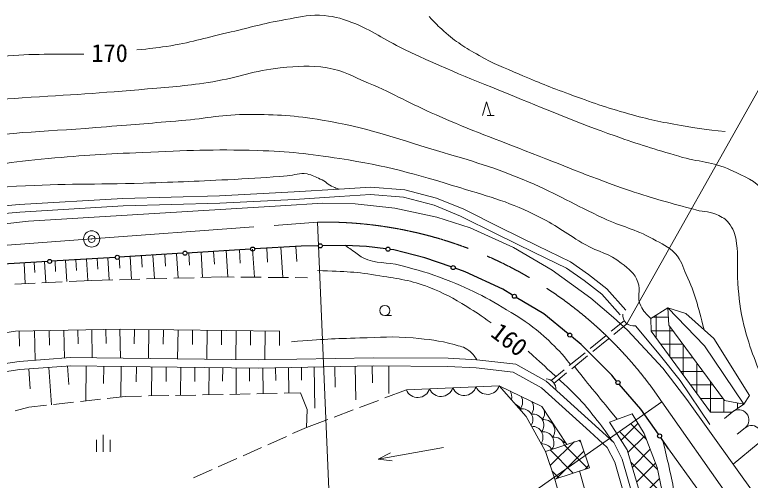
# Model space of a CAD drawing. Units: millimetres at full size, sheet at 1:1000; details may follow other scales. Extents: x 40000 to 680000, y 20000 to 380000.
# Drawn here: x 462174 to 516411, y 295864 to 330223 of the extents above; entities that cross this region are included whole.
import ezdxf
from ezdxf.enums import TextEntityAlignment as Align

# ---------------------------------------------------------------- set-up
doc = ezdxf.new("R2010")
doc.units = ezdxf.units.MM
doc.header["$LTSCALE"] = 1000
doc.header["$PDMODE"] = 32
doc.header["$PDSIZE"] = 500
doc.linetypes.add('CHAIN', pattern=[18.5, 12, -1.5, 3.5, -1.5])
for name, color, linetype, lineweight in [('M-BGD', 7, 'Continuous', 13), ('M-BMK', 2, 'CHAIN', 13), ('M-BMK-SRVR', 3, 'Continuous', 13), ('M-STR-HTXT', 7, 'Continuous', 13)]:
    doc.layers.add(name, color=color, linetype=linetype, lineweight=lineweight)
doc.styles.add('ＭＳ ゴシック', font='')
doc.styles.get('ＭＳ ゴシック').set_extended_font_data('MS Gothic')

msp = doc.modelspace()

# ---------------------------------------------------------------- hatches: boundary and pattern name
at = {"layer": 'M-BGD'}
h = msp.add_hatch(dxfattribs=at)
h.set_pattern_fill('USER', color=256, style=0, pattern_type=2)
h.set_pattern_definition([(360, (513469, 300899), (0, 1000), []), (90, (513469, 300899), (-1000, 0), [])])
h.paths.add_polyline_path([(513469, 300899), (515081, 300899, -0.03907), (515178, 300966), (515923, 301483), (514521, 301763), (510408, 307302), (510338, 308587), (509076, 307816), (509099, 306881)])
h = msp.add_hatch(dxfattribs=at)
h.set_pattern_fill('USER', color=256, style=0, pattern_type=2)
h.set_pattern_definition([(45, (509970, 289189), (-707.11, 707.11), []), (315, (509970, 289189), (707.11, 707.11), [])])
h.paths.add_polyline_path([(509970, 289189), (509684, 286155), (510858, 286069), (511144, 289160), (509541, 296801), (508597, 299320), (507982, 300331), (506553, 299329), (507337, 298118)])
h = msp.add_hatch(dxfattribs=at)
h.set_pattern_fill('USER', color=256, style=0, pattern_type=2)
h.set_pattern_definition([(45, (504353, 296815), (-707.1, 707.1), []), (315, (504353, 296815), (707.1, 707.1), [])])
h.paths.add_polyline_path([(504544, 296796), (503857, 298837), (503017, 298631), (501306, 297979), (501993, 295937)])

# ---------------------------------------------------------------- linework, layer by layer
for p, q in [((496669, 322785), (496969, 323785)), ((496969, 323785), (497269, 322785)), ((497519, 322785), (497019, 322785)), ((480759, 312994), (480822, 311953)), ((481799, 313057), (481935, 310830)), ((482912, 313125), (482980, 312012)), ((471522, 312429), (471573, 311586)), ((472364, 312480), (472471, 310737)), ((473236, 312533), (473289, 311662)), ((474107, 312587), (474217, 310784)), ((475008, 312642), (475063, 311741)), ((475910, 312697), (476024, 310833)), ((476842, 312754), (476899, 311822)), ((477774, 312811), (477893, 310867)), ((478746, 312870), (478806, 311898)), ((479718, 312930), (479845, 310849)), ((462863, 311899), (462956, 310385)), ((463620, 311945), (463667, 311189)), ((464377, 311992), (464471, 310456)), ((465145, 312039), (465192, 311271)), ((465912, 312085), (466008, 310528)), ((466691, 312133), (466739, 311354)), ((467470, 312181), (467567, 310601)), ((468260, 312229), (468309, 311439)), ((469050, 312277), (469150, 310648)), ((469865, 312327), (469915, 311513)), ((470679, 312377), (470782, 310692)), ((473897, 310776), (475397, 310816)), ((475897, 310829), (477456, 310871)), ((477456, 310871), (478354, 310863)), ((478854, 310858), (480354, 310845)), ((480854, 310840), (482354, 310826)), ((482854, 310822), (483752, 310814)), ((462182, 310349), (463681, 310419)), ((464180, 310443), (465679, 310512)), ((466178, 310536), (467840, 310613)), ((467840, 310613), (469399, 310655)), ((469899, 310668), (471398, 310709)), ((471898, 310722), (473398, 310762)), ((489463, 308025), (489963, 308025)), ((506162, 306865), (507116, 307644)), ((468895, 306997), (468915, 305959)), ((469933, 307016), (469973, 304876)), ((471003, 307004), (470990, 305935)), ((472073, 306991), (472047, 304850)), ((506352, 306632), (507306, 307411)), ((462509, 306879), (462529, 305756)), ((463632, 306899), (463672, 304725)), ((464719, 306919), (464739, 305832)), ((465806, 306940), (465844, 304888)), ((466832, 306958), (466851, 305933)), ((467858, 306977), (467896, 304902)), ((473143, 306978), (473130, 305908)), ((474214, 306965), (474188, 304824)), ((475284, 306952), (475271, 305882)), ((476355, 306939), (476329, 304797)), ((477426, 306926), (477413, 305855)), ((478497, 306913), (478471, 304771)), ((479568, 306900), (479555, 305829)), ((480639, 306887), (480613, 304758)), ((481703, 306874), (481690, 305810)), ((504613, 305599), (505775, 306548)), ((504803, 305367), (505965, 306316)), ((503064, 304334), (504226, 305283)), ((503254, 304102), (504416, 305051)), ((466066, 304303), (466170, 302925)), ((467448, 304305), (467410, 301727)), ((468736, 304286), (468718, 302997)), ((487286, 304278), (487331, 301795)), ((488528, 304301), (488550, 303059)), ((489769, 304295), (489755, 302277)), ((463206, 304088), (463318, 302606)), ((464688, 304199), (464896, 301443)), ((470025, 304267), (469992, 302018)), ((471150, 304253), (471137, 303129)), ((472274, 304240), (472249, 302093)), ((473347, 304228), (473335, 303155)), ((474421, 304216), (474397, 302136)), ((475461, 304204), (475449, 303164)), ((476501, 304192), (476478, 302178)), ((477508, 304180), (477496, 303173)), ((478515, 304169), (478493, 302218)), ((479491, 304158), (479480, 303182)), ((480466, 304155), (480501, 302258)), ((481415, 304173), (481432, 303224)), ((482364, 304190), (482398, 302295)), ((483311, 304207), (483328, 303260)), ((484259, 304224), (484313, 301196)), ((485772, 304251), (485800, 302737)), ((501724, 303239), (502677, 304018)), ((501914, 303006), (502867, 303785)), ((491050, 302534), (497902, 302842)), ((472033, 302089), (473533, 302119)), ((474033, 302129), (475533, 302159)), ((476032, 302169), (477532, 302199)), ((478032, 302208), (479532, 302238)), ((480032, 302248), (481531, 302278)), ((482031, 302288), (483250, 302312)), ((483250, 302312), (483737, 301082)), ((489471, 301941), (491050, 302534)), ((465026, 301458), (466517, 301626)), ((467014, 301682), (468504, 301850)), ((469001, 301907), (470314, 302055)), ((470314, 302055), (471533, 302079)), ((487599, 301238), (489003, 301765)), ((462207, 300986), (463217, 301253)), ((463217, 301253), (464530, 301402)), ((483737, 301082), (483680, 299765)), ((485727, 300534), (487131, 301062)), ((515081, 300898), (514501, 300423)), ((483680, 299765), (485259, 300358)), ((482658, 299308), (483680, 299765)), ((516031, 299738), (515451, 299263)), ((468207, 297977), (468207, 298852)), ((468707, 297977), (468707, 299227)), ((469207, 297977), (469207, 298852)), ((480833, 298490), (482202, 299103)), ((516982, 298578), (515142, 297053)), ((479007, 297673), (480376, 298286)), ((493800, 298289), (488962, 297412)), ((488962, 297412), (489893, 297886)), ((510386, 298194), (512461, 295283)), ((477182, 296855), (478551, 297468)), ((488962, 297412), (490000, 297295)), ((475357, 296038), (476726, 296651)), ((506205, 287848), (503823, 296553)), ((501993, 295937), (504493, 287428))]:
    msp.add_line(p, q, dxfattribs=at)
at = {"layer": 'M-BGD', "lineweight": 25}
for p, q in [((483303, 313149), (479868, 312939)), ((484562, 313163), (483303, 313149)), ((486562, 313184), (484862, 313166)), ((488105, 313114), (486562, 313184)), ((489549, 312940), (488105, 313114)), ((474578, 312615), (469887, 312329)), ((479569, 312921), (474877, 312634)), ((490138, 312869), (489847, 312904)), ((492416, 312273), (490138, 312869)), ((464597, 312005), (460379, 311747)), ((469587, 312310), (464896, 312023)), ((494359, 311610), (492416, 312273)), ((495395, 311256), (494643, 311513)), ((498165, 309959), (495395, 311256)), ((498889, 309521), (498165, 309959)), ((501179, 308137), (499146, 309366)), ((502985, 306674), (501179, 308137)), ((503948, 305893), (503218, 306485)), ((506191, 303615), (503948, 305893)), ((506558, 303188), (506191, 303615)), ((508330, 301126), (506754, 302961)), ((509640, 299258), (508330, 301126)), ((510386, 298194), (509812, 299012))]:
    msp.add_line(p, q, dxfattribs=at)
at = {"layer": 'M-BGD'}
for points in [[(457718, 315785), (462501, 316205), (470150, 316657), (477285, 316860), (482769, 317140), (486087, 317348), (488408, 317498), (490932, 317311), (493284, 316688), (495278, 315862), (497974, 314523), (500715, 313167), (503146, 311983), (504485, 311049), (505841, 310005), (507227, 308431)], [(457767, 315237), (462541, 315657), (470174, 316107), (477307, 316310), (482800, 316591), (486122, 316799), (488406, 316947), (490840, 316767), (493108, 316166), (495051, 315362), (497729, 314030), (500473, 312674), (502866, 311508), (504160, 310605), (505463, 309602), (506815, 308068)], [(458804, 314493), (463197, 314983), (470862, 315451), (481775, 316128), (484882, 316315), (487289, 316268), (490210, 315941), (493295, 315287), (495749, 314493), (498950, 313044), (501801, 311361), (504652, 309297), (506334, 307879), (507347, 306945), (509956, 304133), (511732, 301819), (520332, 289797)], [(510338, 308587), (510408, 307302), (514521, 301763), (515923, 301483)], [(510338, 308587), (513039, 305797), (515923, 301483)], [(427710, 295454), (436764, 299232), (444205, 302180), (449757, 304212), (453077, 305214), (457599, 306158), (462235, 306874), (469991, 307017), (481725, 306874)], [(507945, 307269), (509693, 305176), (511235, 303236), (513431, 299988)], [(407216, 279484), (414773, 283533), (424904, 289143), (433528, 293646), (440511, 297194), (449574, 301640), (452284, 302556), (457855, 303949), (462491, 304636), (466288, 304922), (470181, 304865), (480159, 304750), (488631, 304903), (494126, 304865), (496244, 304750), (499125, 304426), (501357, 303186), (504973, 299913), (506346, 298654), (506976, 297414), (509199, 289639), (509228, 285603)], [(407500, 278955), (415060, 283006), (425188, 288614), (433803, 293112), (440780, 296658), (449804, 301084), (452453, 301980), (457972, 303359), (462558, 304039), (466307, 304321), (470173, 304265), (480161, 304150), (488634, 304303), (494108, 304265), (496194, 304152), (498938, 303843), (501006, 302694), (504569, 299470), (505861, 298285), (506415, 297194), (508599, 289553), (508628, 285599)], [(497902, 302842), (501044, 301308), (502876, 298504)], [(501306, 297979), (499895, 300583), (497902, 302842)]]:
    msp.add_lwpolyline(points, dxfattribs=at)
for points in [[(509076, 307816), (510338, 308587), (511670, 308166), (513726, 306320), (516343, 302114), (515923, 301483), (515081, 300899), (513469, 300899), (509099, 306881)], [(506021, 300150), (507337, 298118), (509970, 289189), (509684, 286155), (510858, 286069), (511144, 289160), (509541, 296801), (508597, 299320), (507710, 300780)], [(501306, 297979), (501993, 295937), (504544, 296796), (503857, 298837)]]:
    msp.add_lwpolyline(points, close=True, dxfattribs=at)
at = {"layer": 'M-BGD', "lineweight": 25}
for centre in [(479718, 312930), (484712, 313164), (489698, 312922), (469737, 312319), (474728, 312625), (464746, 312014), (494501, 311562), (499017, 309444), (503101, 306579), (506656, 303074), (509726, 299135)]:
    msp.add_circle(centre, 150, dxfattribs=at)
at = {"layer": 'M-BGD'}
msp.add_circle((489462, 308400), 375, dxfattribs=at)
for centre, radius, start, end in [((507797, 308046), 791, 173.8441, 280.79), ((501325, 302591), 761, 355.2787, 87.4433), ((493606, 302962), 913, 202.601, 342.5408), ((495319, 303039), 913, 202.601, 342.5408), ((497032, 303116), 913, 202.601, 342.5408), ((491893, 302885), 913, 202.601, 342.5408), ((498007, 302036), 812, 345.4442, 30.5823), ((498815, 301637), 812, 96.7887, 97.3801), ((498815, 301637), 812, 322.6199, 31.1738), ((498873, 302536), 812, 322.6199, 323.2781), ((499623, 301237), 812, 96.1876, 97.3801), ((499623, 301237), 812, 322.6199, 31.7748), ((499681, 302137), 812, 322.6199, 323.6066), ((500431, 300838), 812, 95.5764, 97.3801), ((498757, 300737), 812, 19.0724, 63.7519), ((499565, 300338), 812, 328.52, 97.3801), ((500431, 300838), 812, 322.6199, 14.7201), ((515556, 300318), 750, 309.3285, 129.3285), ((500373, 299938), 812, 322.6199, 97.3801), ((501181, 299538), 812, 322.6199, 97.3801), ((501239, 300438), 812, 322.6199, 325.7874), ((501989, 299139), 812, 94.0496, 97.3801), ((500315, 299038), 812, 325.2933, 91.6331), ((501123, 298639), 812, 323.7691, 97.3801), ((516507, 299158), 750, 309.3285, 129.3285), ((501931, 298239), 812, 19.3834, 97.3801), ((501065, 297739), 812, 30.623, 94.7703), ((501989, 299139), 812, 322.6199, 332.2444), ((502739, 297840), 812, 87.1569, 97.3801)]:
    msp.add_arc(centre, radius, start, end, dxfattribs=at)
for points, knots in [([(535016, 278297), (532294, 281312), (531511, 282146), (529454, 284770), (527798, 286882), (526839, 288050), (525388, 290308), (523931, 292575), (523151, 293892), (522093, 296372), (521082, 298742), (520782, 300179), (520165, 302681), (519420, 305701), (519269, 307453), (518833, 310533), (518564, 312440), (518736, 313567), (518241, 315428), (518053, 316137), (518006, 316618), (517509, 317157), (516720, 318015), (516039, 318249), (514985, 318746), (513579, 319411), (512628, 319329), (511137, 319775), (509297, 320326), (508261, 320625), (506452, 321274), (503518, 322327), (501906, 323003), (499021, 324183), (495808, 325499), (493989, 326197), (490854, 327689), (489339, 328409), (488599, 329049), (487033, 329652), (486144, 329994), (485602, 330133), (484650, 330177), (483658, 330223), (483105, 330033), (482126, 329862), (480425, 329565), (479500, 329261), (477815, 328880), (476081, 328489), (475133, 328143), (473375, 327887), (472520, 327763), (472219, 327717), (471178, 327630)], [0, 0, 0, 0, 1, 1, 1, 2, 2, 2, 3, 3, 3, 4, 4, 4, 5, 5, 5, 6, 6, 6, 7, 7, 7, 8, 8, 8, 9, 9, 9, 10, 10, 10, 11, 11, 11, 12, 12, 12, 13, 13, 13, 14, 14, 14, 15, 15, 15, 16, 16, 16, 17, 17, 17, 18, 18, 18, 18]), ([(492743, 330083), (493210, 329559), (493379, 329407), (493818, 329008), (494730, 328179), (495355, 327844), (496412, 327209), (497507, 326550), (498207, 326338), (499379, 325830), (500804, 325213), (501613, 324890), (503072, 324358), (504761, 323741), (505709, 323389), (507441, 322909), (508937, 322494), (509791, 322308), (511321, 322044), (512582, 321826), (513021, 321770), (514569, 321600)], [0, 0, 0, 0, 1, 1, 1, 2, 2, 2, 3, 3, 3, 4, 4, 4, 5, 5, 5, 6, 6, 6, 7, 7, 7, 7]), ([(467276, 327303), (464011, 327321), (463038, 327315), (460336, 327081), (457398, 326827), (455759, 326551), (452870, 325959), (449629, 325296), (447803, 324907), (444667, 323856), (442134, 323007), (440703, 322512), (438323, 321297), (435488, 319850), (433903, 319003), (431266, 317220), (430093, 316427), (429514, 315873), (428438, 314953), (427752, 314365), (427482, 313903), (426756, 313364), (426057, 312845), (425597, 312651), (424816, 312266), (423449, 311592), (422857, 311484), (421124, 311004)], [0, 0, 0, 0, 1, 1, 1, 2, 2, 2, 3, 3, 3, 4, 4, 4, 5, 5, 5, 6, 6, 6, 7, 7, 7, 8, 8, 8, 9, 9, 9, 9]), ([(420984, 310390), (422075, 310576), (422421, 310668), (423321, 310928), (424916, 311388), (425683, 311990), (427223, 312610), (429536, 313542), (430897, 313902), (433182, 314900), (435910, 316093), (437346, 316961), (440005, 318301), (442160, 319386), (443312, 320108), (445509, 321105), (447148, 321849), (448049, 322347), (449785, 322822), (451843, 323386), (453060, 323452), (455183, 323663), (458117, 323956), (459777, 323894), (462719, 324084), (466335, 324317), (468364, 324417), (471973, 324750), (473852, 324923), (474915, 324960), (476775, 325276), (478731, 325608), (479778, 326094), (481752, 326292), (483101, 326428), (483887, 326522), (485222, 326292), (486473, 326077), (487103, 325665), (488272, 325171), (490252, 324334), (491282, 323690), (493249, 322822), (495976, 321620), (497554, 321067), (500330, 319983), (503127, 318891), (504678, 318232), (507515, 317249), (509394, 316598), (510482, 316340), (512399, 315816), (513051, 315637), (513486, 315730), (514082, 315411), (514455, 315211), (514681, 315073), (514923, 314725), (515248, 314257), (515314, 313910), (515402, 313347), (515553, 312386), (515412, 311828), (515472, 310858), (515549, 309605), (515587, 308893), (515858, 307668), (516292, 305707), (516808, 304680), (517505, 302796), (518151, 301051), (518766, 300164), (519293, 298379), (519576, 297420), (519677, 297068), (519918, 295896)], [0, 0, 0, 0, 1, 1, 1, 2, 2, 2, 3, 3, 3, 4, 4, 4, 5, 5, 5, 6, 6, 6, 7, 7, 7, 8, 8, 8, 9, 9, 9, 10, 10, 10, 11, 11, 11, 12, 12, 12, 13, 13, 13, 14, 14, 14, 15, 15, 15, 16, 16, 16, 17, 17, 17, 18, 18, 18, 19, 19, 19, 20, 20, 20, 21, 21, 21, 22, 22, 22, 23, 23, 23, 24, 24, 24, 25, 25, 25, 25]), ([(513012, 306962), (512497, 308887), (512401, 309531), (511687, 311051), (511401, 311657), (511352, 312082), (510898, 312575), (510366, 313154), (509903, 313299), (509215, 313680), (507871, 314424), (506984, 314562), (505588, 315204), (503410, 316206), (502273, 316948), (500067, 317886), (497491, 318981), (495965, 319395), (493284, 320199), (490021, 321179), (488215, 321881), (484854, 322442), (482768, 322791), (481571, 322859), (479456, 322863), (477490, 322867), (476403, 322576), (474444, 322407), (472295, 322222), (471090, 322136), (468941, 321952), (464613, 321581), (462159, 321619), (457864, 320970), (454078, 320398), (451953, 320018), (448260, 319007), (445491, 318249), (444006, 317602), (441320, 316589), (438451, 315506), (436873, 314826), (434029, 313680), (431711, 312745), (430403, 312245), (428105, 311261), (426585, 310610), (425837, 309974), (424250, 309508), (422979, 309136), (422448, 309048), (420920, 308877)], [0, 0, 0, 0, 1, 1, 1, 2, 2, 2, 3, 3, 3, 4, 4, 4, 5, 5, 5, 6, 6, 6, 7, 7, 7, 8, 8, 8, 9, 9, 9, 10, 10, 10, 11, 11, 11, 12, 12, 12, 13, 13, 13, 14, 14, 14, 15, 15, 15, 16, 16, 16, 17, 17, 17, 17]), ([(423829, 304426), (425534, 305511), (425996, 305791), (427404, 306634), (429640, 307971), (430929, 308660), (433223, 309894), (435493, 311115), (436793, 311746), (439112, 312873), (441839, 314199), (443336, 315021), (446157, 316133), (448216, 316945), (449401, 317347), (451555, 317851), (453872, 318393), (455226, 318409), (457584, 318727), (460332, 319097), (461870, 319333), (464629, 319603), (467347, 319870), (468877, 319941), (471605, 320059), (474902, 320202), (476754, 320300), (480052, 320199), (482445, 320126), (483786, 319968), (486151, 319603), (489660, 319062), (491589, 318502), (494984, 317465), (497329, 316749), (498684, 316395), (500873, 315292), (502244, 314601), (502904, 314019), (504238, 313259), (505254, 312680), (505994, 312629), (506902, 311892), (507467, 311433), (507883, 311175), (508129, 310490), (508362, 309841), (508021, 309349), (508339, 308737), (508552, 308328), (508708, 308143), (509076, 307816)], [0, 0, 0, 0, 1, 1, 1, 2, 2, 2, 3, 3, 3, 4, 4, 4, 5, 5, 5, 6, 6, 6, 7, 7, 7, 8, 8, 8, 9, 9, 9, 10, 10, 10, 11, 11, 11, 12, 12, 12, 13, 13, 13, 14, 14, 14, 15, 15, 15, 16, 16, 16, 17, 17, 17, 17]), ([(424466, 302089), (425843, 302927), (426190, 303141), (427293, 303818), (429491, 305168), (430723, 305921), (432902, 307300), (434515, 308321), (435411, 308905), (437014, 309941), (438450, 310868), (439184, 311505), (440683, 312324), (442996, 313588), (444376, 314154), (446852, 315058), (449283, 315946), (450729, 316229), (453278, 316671), (456767, 317275), (458765, 317340), (462298, 317559), (465944, 317784), (467995, 317675), (471646, 317792), (474275, 317877), (475748, 317941), (478376, 318073), (479892, 318149), (480741, 318213), (482255, 318330), (482831, 318374), (483158, 318573), (483727, 318470), (484131, 318397), (484335, 318266), (484708, 318096), (485107, 317914), (485265, 317687), (485666, 317512), (485828, 317441), (485889, 317413), (486087, 317348)], [0, 0, 0, 0, 1, 1, 1, 2, 2, 2, 3, 3, 3, 4, 4, 4, 5, 5, 5, 6, 6, 6, 7, 7, 7, 8, 8, 8, 9, 9, 9, 10, 10, 10, 11, 11, 11, 12, 12, 12, 13, 13, 13, 14, 14, 14, 14]), ([(503159, 304411), (502450, 305277), (502211, 305546), (501523, 306195), (500670, 306999), (500134, 307398), (499140, 308017), (497199, 309226), (496058, 309847), (493934, 310693), (492682, 311192), (491939, 311362), (490639, 311721), (489571, 312016), (488854, 311795), (487859, 312282), (487488, 312464), (487334, 312656), (486994, 312890), (486826, 313005), (486773, 313042), (486562, 313184)], [0, 0, 0, 0, 1, 1, 1, 2, 2, 2, 3, 3, 3, 4, 4, 4, 5, 5, 5, 6, 6, 6, 7, 7, 7, 7]), ([(484507, 311343), (486654, 311263), (487325, 311261), (489099, 310958), (490526, 310714), (491361, 310645), (492709, 310117), (493856, 309668), (494463, 309320), (495514, 308680), (496230, 308243), (496481, 308079), (497301, 307488)], [0, 0, 0, 0, 1, 1, 1, 2, 2, 2, 3, 3, 3, 4, 4, 4, 4]), ([(482583, 306093), (484998, 306266), (485655, 306324), (487627, 306366), (489160, 306399), (490028, 306526), (491553, 306366), (492739, 306242), (493421, 306206), (494567, 305875), (495004, 305749), (495297, 305737), (495654, 305455), (495935, 305232), (496044, 305083), (496244, 304750)], [0, 0, 0, 0, 1, 1, 1, 2, 2, 2, 3, 3, 3, 4, 4, 4, 5, 5, 5, 5]), ([(506606, 300368), (505806, 301334), (505602, 301579), (504966, 302362), (504368, 303099), (504180, 303334), (503445, 304258)], [0, 0, 0, 0, 1, 1, 1, 2, 2, 2, 2]), ([(502296, 303319), (502807, 302866), (502947, 302729), (503346, 302331), (504017, 301661), (504359, 301250), (504950, 300509), (505478, 299847), (505648, 299606), (506230, 298761)], [0, 0, 0, 0, 1, 1, 1, 2, 2, 2, 3, 3, 3, 3]), ([(511856, 289414), (511529, 291169), (511446, 291614), (511175, 293022), (510890, 294498), (510762, 295332), (510431, 296799), (510253, 297588), (510194, 297847), (509951, 298813)], [0, 0, 0, 0, 1, 1, 1, 2, 2, 2, 3, 3, 3, 3])]:
    msp.add_open_spline(points, degree=3, knots=knots, dxfattribs=at)
msp.add_open_spline([(500035, 305385), (501055, 304455), (501055, 304455), (502075, 303526)], degree=3, dxfattribs=at)
at = {"layer": 'M-BMK'}
msp.add_line((509883, 301663), (525868, 278956), dxfattribs=at)
msp.add_lwpolyline([(460205, 313109), (467847, 313675), (484505, 314917)], dxfattribs=at)
msp.add_arc((484989, 284921), 30000, 33.9232, 90.9244, dxfattribs=at)
at = {"layer": 'M-BMK-SRVR'}
msp.add_circle((467847, 313675), 600, dxfattribs=at)
msp.add_point((467847, 313675), dxfattribs=at)
at = {"layer": 'M-STR-HTXT'}
for p, q in [((520000, 330000), (507306, 307411)), ((484505, 314917), (485773, 284760)), ((509883, 301663), (485773, 284760))]:
    msp.add_line(p, q, dxfattribs=at)

# ---------------------------------------------------------------- texts
at = {"layer": 'M-BGD', "style": 'ＭＳ ゴシック'}
msp.add_text('170', height=1320, dxfattribs=at).set_placement((469169, 327396), align=Align.MIDDLE_CENTER)
msp.add_text('160', height=1320, rotation=322.431, dxfattribs=at).set_placement((498655, 306253), align=Align.MIDDLE_CENTER)

doc.saveas('drawing.dxf')
